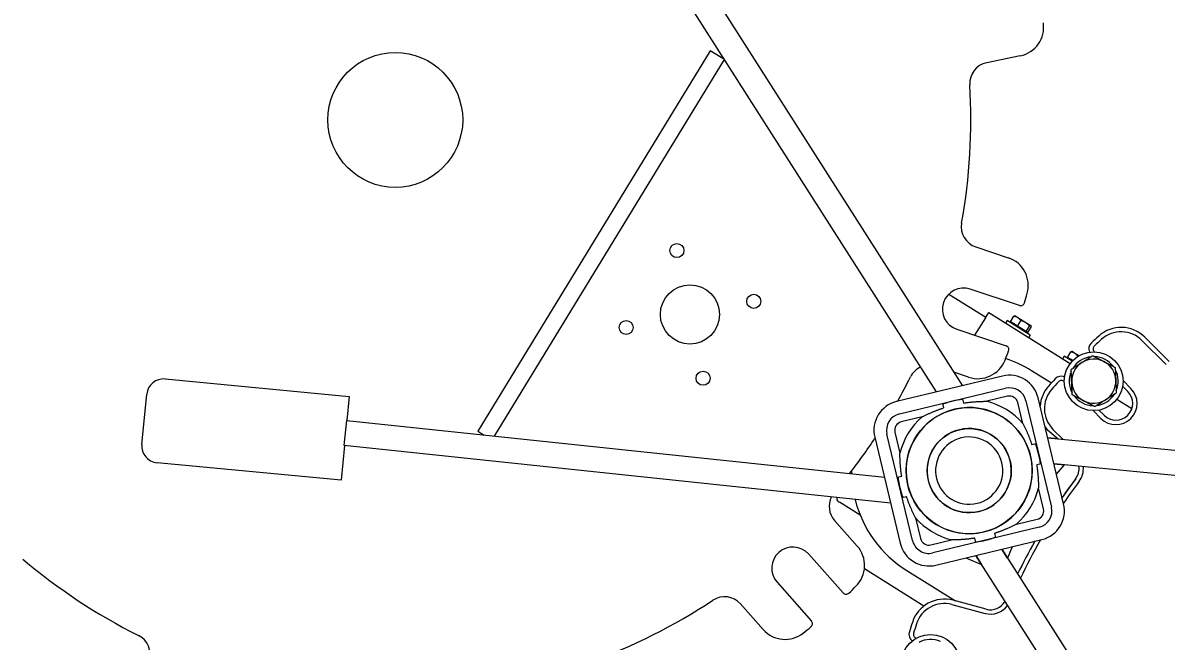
# Model space of a CAD drawing. Header units: inches. Extents: x 17 to 469, y 7 to 301.
# Drawn here: x 45.91 to 79.92, y 236.05 to 254.43 of the extents above; entities that cross this region are included whole.
import ezdxf

# ---------------------------------------------------------------- set-up
doc = ezdxf.new("R2010")
doc.units = ezdxf.units.IN
doc.header["$LTSCALE"] = 14
doc.header["$MEASUREMENT"] = 0
doc.layers.add('Dimension (ANSI)', color=7, linetype='Continuous', lineweight=25)
doc.layers.add('Visible', color=7, linetype='Continuous', lineweight=18)
doc.styles.add('MEMCOR Medium', font='arial.ttf')
doc.dimstyles.new('Default (ANSI)', dxfattribs={"dimscale": 14, "dimtxt": 0.15, "dimasz": 0.098425, "dimexe": 0.125, "dimexo": 0.0625, "dimgap": 0.031496, "dimtad": 0, "dimtih": 1, "dimtoh": 1, "dimdec": 4, "dimrnd": 1e-08, "dimzin": 3, "dimdsep": 46, "dimlunit": 5, "dimtxsty": 'MEMCOR Medium', "dimcen": 0.09, "dimdle": 0.393701, "dimclrd": 256, "dimclre": 256, "dimclrt": 256, "dimadec": 0, "dimazin": 1, "dimtfac": 0.8, "dimtofl": 0, "dimtmove": 0, "dimatfit": 3, "dimfxl": 1, "dimfrac": 1, "dimtolj": 1, "dimtzin": 4, "dimlwd": -1, "dimlwe": -1, "dimarcsym": 0})

# ---------------------------------------------------------------- blocks, each defined once
blk = doc.blocks.new('*D28')
at = {"layer": 'Defpoints', "color": 0, "transparency": 16777216}
for p in [(90.338, 277.658), (74.058, 241.12)]:
    blk.add_point(p, dxfattribs=at)
at = {"layer": 'Dimension (ANSI)', "transparency": 16777216}
for p, q in [((94.532, 287.071), (90.898, 278.917)), ((96.384, 287.071), (94.532, 287.071))]:
    blk.add_line(p, q, dxfattribs=at)
blk.add_solid([(90.689, 279.01), (91.108, 278.823), (90.338, 277.658)], dxfattribs=at)
at = {"layer": 'Dimension (ANSI)', "transparency": 16777216, "insert": (96.824, 287.071), "char_height": 2.1, "attachment_point": 4, "style": 'MEMCOR Medium'}
blk.add_mtext('\\A1; \\fArial|b0|i0;\\H2.1000;R40 in\\P[R1016.0 mm]{\\P\\fArial|b0|i0;\\H2.1000;RADIAL CLEARANCE REQUIRED}', dxfattribs=at)

msp = doc.modelspace()

# ---------------------------------------------------------------- linework, layer by layer
at = {"layer": 'Visible'}
for p, q in [((65.38686, 256.91932), (73.85836, 243.64375)), ((73.0872, 243.45799), (64.75462, 256.51587)), ((66.35626, 253.5987), (59.44164, 242.29602)), ((59.93601, 242.14602), (66.78272, 253.33768)), ((66.78258, 253.33789), (66.35626, 253.5987)), ((75.57881, 253.44733), (74.57954, 253.24242)), ((74.25325, 247.76821), (75.2211, 247.44604)), ((73.44959, 246.36584), (74.54857, 245.67912)), ((75.55279, 246.02873), (74.09117, 246.51526)), ((74.54023, 245.66579), (74.2154, 245.14594)), ((74.54023, 245.66579), (74.63961, 245.82483)), ((74.63961, 245.82483), (77.06634, 244.30844)), ((75.18575, 245.5779), (75.14336, 245.51006)), ((75.87436, 245.14761), (75.18575, 245.5779)), ((75.28489, 245.54544), (75.38711, 245.70903)), ((75.39042, 245.47949), (75.28489, 245.54544)), ((75.305, 245.53286), (75.29175, 245.51166)), ((75.42053, 245.71774), (75.41562, 245.71791)), ((75.50594, 245.66436), (75.42053, 245.71774)), ((75.49596, 245.41354), (75.59818, 245.57713)), ((75.74069, 245.51768), (75.50594, 245.66436)), ((75.89358, 245.42215), (75.74069, 245.51768)), ((73.69322, 245.31976), (75.15484, 244.83323)), ((75.49596, 245.41354), (75.39042, 245.47949)), ((75.62517, 245.3328), (75.49596, 245.41354)), ((75.75438, 245.25206), (75.62517, 245.3328)), ((75.75438, 245.25206), (75.8566, 245.41565)), ((75.77805, 245.23727), (75.75438, 245.25206)), ((75.78161, 245.23505), (75.76836, 245.21385)), ((75.80173, 245.22248), (75.77805, 245.23727)), ((75.80173, 245.22248), (75.90395, 245.38607)), ((75.89713, 245.41992), (75.89358, 245.42215)), ((75.89713, 245.41992), (75.89944, 245.41559)), ((75.87436, 245.14761), (75.83197, 245.07976)), ((79.19452, 244.99147), (79.91581, 244.27018)), ((80.00774, 244.3621), (79.28644, 245.0834)), ((76.88184, 244.51806), (76.83945, 244.45022)), ((77.11816, 244.3704), (76.88184, 244.51806)), ((76.98098, 244.4856), (77.0832, 244.64919)), ((77.08652, 244.41965), (76.98098, 244.4856)), ((77.11662, 244.6579), (77.11171, 244.65807)), ((77.20204, 244.60453), (77.11662, 244.6579)), ((77.31788, 244.53214), (77.20204, 244.60453)), ((77.77884, 244.65352), (77.77864, 244.65372)), ((77.0011, 244.47303), (76.98785, 244.45182)), ((77.13568, 244.38893), (77.08652, 244.41965)), ((50.14095, 243.84333), (55.61603, 243.32029)), ((50.14095, 243.84333), (55.61603, 243.32029)), ((75.04784, 243.93026), (71.89793, 243.17153)), ((74.03989, 243.89747), (73.60383, 244.04262)), ((76.50245, 243.72027), (75.91304, 244.08858)), ((71.98089, 242.80579), (75.14052, 243.56686)), ((76.88769, 243.76277), (76.88789, 243.76257)), ((78.62405, 243.62447), (78.776, 243.47252)), ((78.86792, 243.56444), (78.63759, 243.79477)), ((49.45302, 241.89994), (49.59567, 243.39315)), ((49.45302, 241.89994), (49.59567, 243.39315)), ((55.61603, 243.32029), (55.54814, 242.60961)), ((55.61603, 243.32029), (55.54814, 242.60961)), ((73.85976, 243.25836), (73.89121, 243.12778)), ((75.19789, 243.32867), (74.5811, 243.1801)), ((75.65408, 242.52368), (75.50552, 243.14048)), ((75.7437, 243.19785), (76.50477, 240.03822)), ((76.86818, 240.13089), (76.10945, 243.2808)), ((78.37699, 243.38513), (78.37066, 243.38842)), ((78.45218, 243.23987), (78.89712, 242.96185)), ((73.26164, 243.11429), (73.2931, 242.98371)), ((77.74664, 242.90382), (77.97697, 242.67349)), ((78.06889, 242.76541), (77.91694, 242.91736)), ((55.46724, 241.86399), (55.54504, 242.60994)), ((55.54504, 242.60994), (71.53496, 240.92055)), ((72.65505, 242.71617), (72.03826, 242.5676)), ((59.44164, 242.29602), (59.63482, 242.17784)), ((71.24847, 242.10993), (72.0072, 238.96002)), ((72.37295, 239.04297), (71.61188, 242.2026)), ((71.85006, 242.25998), (71.99863, 241.64318)), ((76.32278, 242.39513), (76.70704, 242.06161)), ((76.84877, 242.04807), (76.54994, 242.34689)), ((55.47681, 241.86298), (55.37828, 240.83162)), ((55.47681, 241.86298), (55.37828, 240.83162)), ((71.72071, 240.14939), (55.46724, 241.86399)), ((76.0522, 241.91709), (75.92162, 241.88564)), ((76.39596, 242.09132), (92.07283, 240.59369)), ((76.70704, 242.06161), (76.39596, 242.09132)), ((55.37828, 240.83162), (49.90321, 241.35466)), ((55.37828, 240.83162), (49.90321, 241.35466)), ((76.19627, 241.31897), (76.06569, 241.28752)), ((92.00151, 239.84709), (76.58171, 241.32016)), ((76.58171, 241.32016), (76.8928, 241.29045)), ((76.65489, 241.01635), (76.8928, 241.29045)), ((70.55575, 241.02401), (70.55949, 241.03012)), ((71.92038, 240.92185), (72.05096, 240.9533)), ((76.26659, 239.98084), (76.11802, 240.59764)), ((70.16686, 240.1967), (70.19711, 240.17819)), ((70.8175, 239.79866), (70.19711, 240.17819)), ((72.06445, 240.32373), (72.19503, 240.35518)), ((70.05235, 239.64198), (70.72945, 238.87905)), ((72.46257, 239.71714), (72.61113, 239.10034)), ((76.13576, 239.43503), (72.97613, 238.67396)), ((75.4616, 239.52465), (76.07839, 239.67322)), ((72.91876, 238.91215), (73.53555, 239.06072)), ((73.06881, 238.31056), (76.21872, 239.06929)), ((74.25689, 238.98246), (74.22544, 239.11304)), ((74.85501, 239.12653), (74.82355, 239.25711)), ((75.02934, 238.7828), (83.36192, 225.72492)), ((75.19745, 238.51937), (75.02934, 238.7828)), ((75.33315, 238.85598), (75.19745, 238.51937)), ((70.30806, 237.48578), (69.28552, 238.63794)), ((73.95437, 238.52387), (74.42629, 238.33361)), ((82.72968, 225.32147), (74.25818, 238.59705)), ((74.25818, 238.59705), (74.42629, 238.33361)), ((72.71325, 237.09585), (70.94304, 238.202)), ((72.20361, 238.15224), (73.65523, 237.24517)), ((68.34313, 237.80158), (69.36567, 236.64941)), ((67.93221, 236.3965), (67.25511, 237.15944)), ((73.54396, 237.14039), (74.52927, 236.87638)), ((74.56292, 237.00195), (73.57761, 237.26596)), ((72.48693, 236.13988), (72.48666, 236.13996))]:
    msp.add_line(p, q, dxfattribs=at)
for centre, radius in [((74.05832, 241.12041), 40), ((56.98905, 251.54407), 2.005), ((65.36466, 247.66033), 0.2085), ((65.75385, 245.76229), 0.88), ((67.65185, 246.15158), 0.2085), ((63.85582, 245.3731), 0.2085), ((77.76274, 243.77867), 0.875), ((66.14301, 243.86435), 0.2085), ((74.05832, 241.12041), 1.875), ((74.05832, 241.12041), 1.25), ((72.91041, 235.37419), 0.875)]:
    msp.add_circle(centre, radius, dxfattribs=at)
for centre, radius, start, end in [((75.40403, 254.2996), 0.87, 281.588922, 8.510331), ((74.7061, 252.62526), 0.63, 101.588922, 183.492172), ((56.98905, 251.54407), 17.12, 349.685671, 3.492172), ((74.45222, 248.36596), 0.63, 169.685671, 251.588922), ((74.94633, 246.62057), 0.87, 344.667512, 71.588922), ((73.89219, 245.91751), 0.63, 71.588922, 251.588922), ((56.98905, 251.54407), 19.49, 343.80795, 344.667512), ((75.59069, 246.14259), 0.12, 251.588922, 343.80795), ((78.57933, 244.37629), 1, 45, 131.921409), ((78.57933, 244.37629), 0.87, 45, 131.921409), ((75.11694, 244.71937), 0.12, 339.369893, 71.588922), ((77.8635, 244.73857), 0.25, 132.780972, 202.261312), ((91.01955, 230.52186), 19.62, 131.921409, 132.780972), ((77.8635, 244.73857), 0.12, 132.780972, 225), ((91.01955, 230.52186), 19.49, 131.921409, 132.780972), ((56.98905, 251.54407), 19.49, 338.510331, 339.369893), ((77.76274, 243.77867), 0.7295, 96.602167, 148.483884), ((77.76274, 243.77867), 0.7295, 36.602167, 88.483884), ((72.87306, 243.62189), 0.63, 114.113057, 153.492172), ((74.31466, 244.72294), 0.87, 251.588922, 338.510331), ((74.05832, 241.12041), 3.5, 58, 71.970957), ((77.76274, 243.77867), 0.656, 122.543026, 182.543026), ((77.76274, 243.77867), 0.656, 62.543026, 122.543026), ((77.76274, 243.77867), 0.656, 2.543026, 62.543026), ((50.09341, 243.3456), 0.5, 84.543026, 174.543026), ((50.09341, 243.3456), 0.5, 84.543026, 174.543026), ((56.98905, 251.54407), 17.12, 330.74763, 333.492172), ((75.25392, 243.07473), 0.88, 13.543026, 103.543026), ((91.01955, 230.52186), 19.62, 137.219028, 138.078591), ((76.80284, 243.67791), 0.25, 67.738688, 137.219028), ((77.76274, 243.77867), 0.7295, 156.602167, 208.483884), ((77.76274, 243.77867), 0.656, 302.543026, 2.543026), ((77.76274, 243.77867), 0.7295, 336.602167, 28.483884), ((75.25761, 243.08076), 0.5, 13.543026, 103.543026), ((77.16512, 242.96208), 1, 138.078591, 175.659506), ((77.16512, 242.96208), 0.87, 138.078591, 225), ((91.01955, 230.52186), 19.49, 137.219028, 138.078591), ((76.80284, 243.67791), 0.12, 45, 137.219028), ((77.76274, 243.77867), 0.656, 182.543026, 242.543026), ((78.42245, 243.11896), 0.63, 225, 45), ((78.42245, 243.11896), 0.5, 225, 45), ((72.10401, 242.316), 0.88, 103.543026, 193.543026), ((74.05832, 241.12041), 2.125, 95.219732, 111.866319), ((74.05832, 241.12041), 2.125, 41.327677, 75.758374), ((75.25761, 243.08076), 0.255, 13.543026, 103.543026), ((77.76274, 243.77867), 0.7295, 216.602167, 268.483884), ((77.76274, 243.77867), 0.656, 242.543026, 302.543026), ((77.76274, 243.77867), 0.7295, 276.602167, 327.352951), ((77.76274, 243.77867), 0.7295, 327.352951, 328.483884), ((72.09797, 242.31969), 0.5, 103.543026, 193.543026), ((74.05832, 241.12041), 1.875, 13.543026, 193.543026), ((72.09797, 242.31969), 0.255, 103.543026, 193.543026), ((74.05832, 241.12041), 2.125, 131.327677, 165.758374), ((74.05832, 241.12041), 1.25, 13.543026, 193.543026), ((74.05832, 241.12041), 1, 13.543026, 193.543026), ((77.16512, 242.96208), 1, 211.426545, 217.652553), ((49.95076, 241.85239), 0.5, 174.543026, 264.543026), ((49.95076, 241.85239), 0.5, 174.543026, 264.543026), ((56.98905, 251.54407), 17.12, 322.110136, 326.441844), ((74.05832, 241.12041), 2.125, 5.219732, 21.866319), ((74.05832, 241.12041), 1.875, 193.543026, 13.543026), ((74.05832, 241.12041), 3.5, 180.24779, 181.585089), ((74.05832, 241.12041), 1.25, 193.543026, 13.543026), ((74.05832, 241.12041), 1, 193.543026, 13.543026), ((76.82576, 241.18012), 0.5, 323.09675, 7.981376), ((76.82576, 241.18012), 0.63, 323.09675, 5.171722), ((74.05832, 241.12041), 2.125, 185.219732, 201.866319), ((91.01955, 230.52186), 17.25021, 143.049065, 145.386988), ((91.01955, 230.52186), 17.25, 143.09675, 145.387619), ((91.01955, 230.52186), 17.12, 143.09675, 145.778425), ((74.05832, 241.12041), 2.125, 311.327677, 345.758374), ((70.52355, 240.06016), 0.63, 154.088745, 221.588922), ((70.21904, 240.282), 0.1, 159.109101, 238.543026), ((74.05832, 241.12041), 3.5, 194.219125, 238), ((76.01264, 239.92482), 0.88, 283.543026, 13.543026), ((76.01868, 239.92113), 0.255, 283.543026, 13.543026), ((76.01868, 239.92113), 0.5, 283.543026, 13.543026), ((74.05832, 241.12041), 2.125, 221.327677, 255.758374), ((72.85904, 239.16006), 0.5, 193.543026, 283.543026), ((72.85904, 239.16006), 0.255, 193.543026, 283.543026), ((74.05832, 241.12041), 2.125, 275.219732, 291.866319), ((91.01955, 230.52186), 17.12, 150.083952, 154.399103), ((68.81432, 238.21976), 0.63, 41.588922, 221.588922), ((70.07876, 238.30156), 0.87, 314.667512, 41.588922), ((72.86273, 239.16609), 0.88, 193.543026, 283.543026), ((91.01955, 230.52186), 17.25021, 150.49241, 154.130749), ((91.01955, 230.52186), 17.25, 150.491752, 154.131182), ((56.98905, 251.54407), 17.12, 229.685671, 243.492172), ((56.98905, 251.54407), 19.49, 313.80795, 314.667512), ((66.78391, 236.74126), 0.63, 41.588922, 123.492172), ((70.39781, 237.56543), 0.12, 221.588922, 313.80795), ((56.98905, 251.54407), 17.12, 289.685671, 303.492172), ((73.31879, 236.30004), 1, 75, 161.921409), ((73.31879, 236.30004), 0.87, 75, 161.921409), ((74.69233, 237.48491), 0.63, 255, 324.177894), ((74.69233, 237.48491), 0.5, 255, 330.224115), ((68.5829, 236.97399), 0.87, 221.588922, 308.510331), ((56.98905, 251.54407), 19.49, 308.510331, 309.369893), ((69.27592, 236.56976), 0.12, 309.369893, 41.588922), ((72.51772, 236.25587), 0.25, 162.780972, 232.261312), ((91.01955, 230.52186), 19.62, 161.921409, 162.780972), ((91.01955, 230.52186), 19.49, 161.921409, 162.780972), ((49.06687, 235.66006), 0.63, 341.588922, 63.492172), ((72.51772, 236.25587), 0.12, 162.780972, 255), ((72.91041, 235.37419), 0.7295, 66.602167, 118.483884)]:
    msp.add_arc(centre, radius, start, end, dxfattribs=at)
for points, weights in [([(75.38711, 245.70903), (75.40511, 245.71828), (75.41562, 245.71791)], [1, 1.02598369096, 1.01639078455]), ([(75.50594, 245.66436), (75.45696, 245.69497), (75.38711, 245.70903)], [1, 1.0379548493, 1]), ([(75.59818, 245.57713), (75.55492, 245.63376), (75.50594, 245.66436)], [1, 1.0379548493, 1]), ([(75.74069, 245.51768), (75.68072, 245.55515), (75.59818, 245.57713)], [1, 1.0379548493, 1]), ([(75.8566, 245.41565), (75.80066, 245.48021), (75.74069, 245.51768)], [1, 1.0379548493, 1]), ([(75.89358, 245.42215), (75.88259, 245.42901), (75.8566, 245.41565)], [1, 1.0379548493, 1]), ([(75.90395, 245.38607), (75.90456, 245.41528), (75.89358, 245.42215)], [1, 1.0379548493, 1]), ([(77.0832, 244.64919), (77.1012, 244.65844), (77.11171, 244.65807)], [1, 1.02598369096, 1.01639078455]), ([(77.20204, 244.60453), (77.15306, 244.63513), (77.0832, 244.64919)], [1, 1.0379548493, 1]), ([(77.29407, 244.51757), (77.25091, 244.57399), (77.20204, 244.60453)], [1.00017584216, 1.03786672361, 1]), ([(77.40986, 244.33167), (77.55803, 244.42622), (77.72913, 244.53541)], [1, 1.0379548493, 1]), ([(77.72913, 244.53541), (77.90924, 244.44182), (78.06521, 244.36078)], [1, 1.0379548493, 1]), ([(77.09058, 244.12793), (77.26168, 244.23712), (77.40986, 244.33167)], [1, 1.0379548493, 1]), ([(78.06521, 244.36078), (78.22119, 244.27973), (78.40129, 244.18615)], [1, 1.0379548493, 1]), ([(78.40129, 244.18615), (78.4103, 243.98338), (78.4181, 243.80778)], [1, 1.0379548493, 1]), ([(77.10739, 243.74956), (77.09959, 243.92517), (77.09058, 244.12793)], [1, 1.0379548493, 1]), ([(78.4181, 243.80778), (78.42589, 243.63217), (78.4349, 243.42941)], [1, 1.0379548493, 1]), ([(77.12419, 243.37119), (77.11519, 243.57396), (77.10739, 243.74956)], [1, 1.0379548493, 1]), ([(77.46027, 243.19656), (77.3043, 243.27761), (77.12419, 243.37119)], [1, 1.0379548493, 1]), ([(77.79635, 243.02193), (77.61625, 243.11552), (77.46027, 243.19656)], [1, 1.0379548493, 1]), ([(78.11563, 243.22567), (77.96745, 243.13112), (77.79635, 243.02193)], [1, 1.0379548493, 1]), ([(78.4349, 243.42941), (78.2638, 243.32023), (78.11563, 243.22567)], [1, 1.0379548493, 1])]:
    msp.add_rational_spline(points, weights, degree=2, dxfattribs=at)
for points in [[(73.89121, 243.12778), (74.22934, 243.18225), (74.5811, 243.1801)], [(72.65505, 242.71617), (72.96726, 242.87824), (73.2931, 242.98371)], [(75.65408, 242.52368), (75.81616, 242.21148), (75.92162, 241.88564)], [(72.05096, 240.9533), (71.99649, 241.29142), (71.99863, 241.64318)], [(76.06569, 241.28752), (76.12016, 240.9494), (76.11802, 240.59764)], [(72.46257, 239.71714), (72.30049, 240.02934), (72.19503, 240.35518)], [(75.4616, 239.52465), (75.14939, 239.36258), (74.82355, 239.25711)], [(74.22544, 239.11304), (73.88731, 239.05857), (73.53555, 239.06072)]]:
    msp.add_open_spline(points, degree=2, dxfattribs=at)

# ---------------------------------------------------------------- dimensions: what is measured, and where the dimension line sits
at = {"layer": 'Dimension (ANSI)'}
dim = msp.add_radius_dim(center=(74.05832, 241.12041), mpoint=(90.33751, 277.6579), text=' \\fArial|b0|i0;\\H2.1000;<> in\\X[R1016.0 mm]{\\P\\fArial|b0|i0;\\H2.1000;RADIAL CLEARANCE REQUIRED}', dimstyle='Default (ANSI)', override={"dimgap": 0.031496, "dimdec": 4, "dimlfac": 1, "dimpost": '', "dimcen": 0, "dimtol": 0, "dimlim": 0, "dimtp": 0, "dimtm": 0, "dimtdec": 2}, dxfattribs=at)
dim.commit()
dim.dimension.update_dxf_attribs({"geometry": '*D28', "text_midpoint": (119.45392, 287.07108), "dimtype": 164})

doc.saveas('drawing.dxf')
